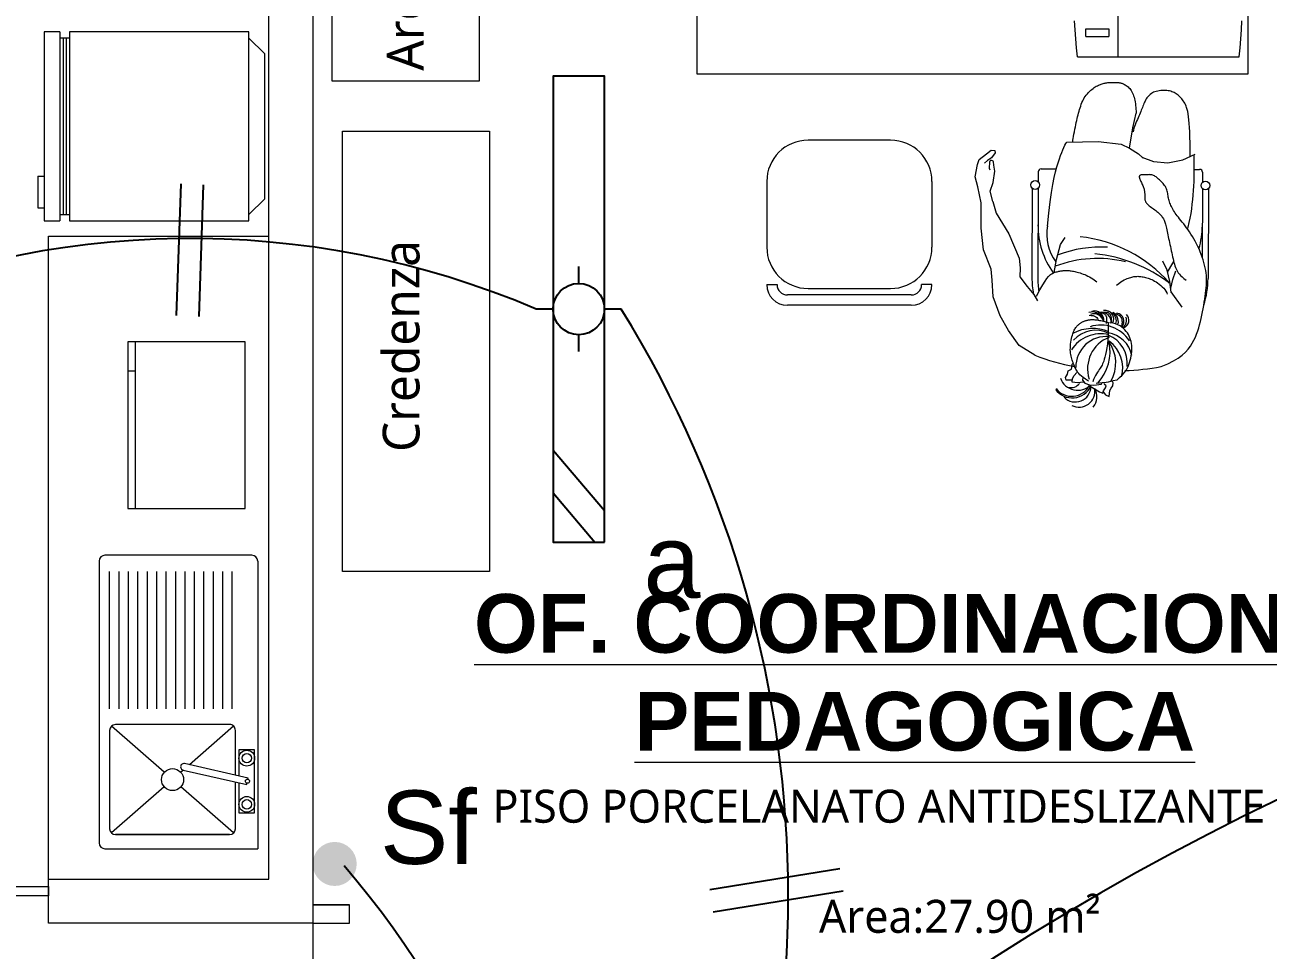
# Model space of a CAD drawing. Header units: metres. Extents: x -17 to 101, y 0 to 79.
# Drawn here: x 30.084 to 33.472, y 26.237 to 28.759 of the extents above; entities that cross this region are included whole.
import ezdxf

# ---------------------------------------------------------------- set-up
doc = ezdxf.new("R2010")
doc.units = ezdxf.units.M
doc.set_wipeout_variables(frame=1)
doc.linetypes.add('CONTINUA', pattern=[0])
doc.layers.add('ALUMBRADO', color=1, linetype='Continuous', lineweight=30)
doc.layers.add('Cotas varias El', color=253, linetype='Continuous', lineweight=13)
doc.styles.add('Generales', font='trebuc.ttf', dxfattribs={"height": 0.1})
doc.styles.add('Santa Rosa 1 50', font='trebuc.ttf')
doc.styles.get("Standard").update_dxf_attribs({"font": 'arial.ttf'})

# ---------------------------------------------------------------- blocks, each defined once
blk = doc.blocks.new('ADOSADO')
at = {"color": 1, "lineweight": 25}
blk.add_wipeout([(-0.6299999999998818, 0.01500000000002788), (0.6400000000001091, 0.01500000000002788), (0.640000000000109, 0.15499999999997316), (-0.6299999999998818, 0.15499999999997316)], dxfattribs=at).dxf.layer = 'ALUMBRADO'
at = {"layer": 'ALUMBRADO', "lineweight": 25}
for points in [[(0.005000000000113696, 0.1548397513166244), (0.005000000000113703, 0.2007146317242774)], [(-0.4959400231371216, 0.1549999999999728), (-0.6299999999998818, 0.04090080989395585)], [(-0.3793544383481735, 0.1549999999999728), (-0.543846375086201, 0.0150000000000273)], [(-0.1107146317241639, 0.08499999999999988), (-0.06483975131651082, 0.08499999999999988)], [(0.0748397513167382, 0.08499999999999991), (0.1207146317243912, 0.08499999999999988)], [(0.005000000000113679, -0.03071463172427767), (0.005000000000113678, 0.0151602486833754)]]:
    blk.add_lwpolyline(points, dxfattribs=at)
at = {"layer": 'ALUMBRADO', "color": 1, "lineweight": 25}
blk.add_lwpolyline([(-0.6299999999998818, 0.0150000000000273), (0.6400000000001091, 0.0150000000000273), (0.6400000000001091, 0.1549999999999727), (-0.6299999999998818, 0.1549999999999727)], close=True, dxfattribs=at)
at = {"layer": 'ALUMBRADO', "lineweight": 25}
blk.add_circle((0.005000000000113691, 0.08499999999999991), 0.06983975131662451, dxfattribs=at)

msp = doc.modelspace()

# ---------------------------------------------------------------- hatches: boundary and pattern name
at = {"layer": 'ALUMBRADO', "lineweight": 25}
h = msp.add_hatch(color=102, dxfattribs=at)
h.dxf.hatch_style = 1
h.paths.add_polyline_path([(30.86852711330266, 26.47145450448274, -1), (30.98852711327459, 26.47145450448274, -1)])

# ---------------------------------------------------------------- linework, layer by layer
at = {"layer": 'ALUMBRADO', "color": 114, "lineweight": 25}
for points in [[(30.49741888506736, 27.96628504806996), (30.50981551498279, 28.324975092434)], [(30.55879407692095, 27.96400205303463), (30.5711907068366, 28.32269209739822)], [(31.95043193958571, 26.40161316826688), (32.30476277318434, 26.45872608029562)], [(31.96004571827228, 26.34095262507152), (32.31437655187023, 26.39806553709992)]]:
    msp.add_lwpolyline(points, dxfattribs=at)
at = {"layer": 'ALUMBRADO', "linetype": 'CONTINUA', "lineweight": 25}
msp.add_arc((36.58429641942297, 20.20851346174277), 7.139642160645939, 101.0409881439749, 158.4941749708405, dxfattribs=at)
at = {"layer": 'ALUMBRADO', "lineweight": 25}
msp.add_arc((28.88767482671079, 24.70943121257268), 2.712613768722801, 4.020872929776678, 40.3693926096816, dxfattribs=at)
at = {"layer": 'Cotas varias El'}
for p, q in [((30.8686127259306, 29.58394198690225), (30.8686127259306, 26.30982002415168)), ((33.06289725664195, 28.97172814535298), (33.06289725664195, 28.67184876441871)), ((32.94610390445567, 28.7452165832745), (32.94487796704496, 28.76974431457285)), ((33.39959553172073, 28.74524430531466), (33.40068507924141, 28.76976622231888)), ((30.1798677125295, 28.73967623904261), (30.13694710166885, 28.73967623904261)), ((30.13694710166885, 28.73967623904261), (30.13694710166885, 28.22462890871495)), ((30.1798677125295, 28.73967623904261), (30.17986771252947, 28.22462890871495)), ((30.2056200790459, 28.73967623904261), (30.2056200790459, 28.22462890871495)), ((30.6949150428571, 28.73967623904261), (30.2056200790459, 28.73967623904261)), ((30.69491504285713, 28.22462890871495), (30.69491504285713, 28.73967623904261)), ((32.94781953191662, 28.72071823337984), (32.94610390445567, 28.7452165832745)), ((32.97513584233482, 28.72652509491837), (32.97513584233482, 28.74752509491856)), ((32.97513584233482, 28.74752509491856), (33.0381358423347, 28.74752509491856)), ((33.0381358423347, 28.74752509491856), (33.0381358423347, 28.72652509491837)), ((33.39807064638833, 28.72074560632683), (33.39959553172073, 28.74524430531466)), ((30.20562007904593, 28.72250799469836), (30.1798677125295, 28.72250799469833)), ((30.18845183470162, 28.72250799469833), (30.1884518347016, 28.24179715305925)), ((30.19703595687375, 28.72250799469833), (30.19703595687372, 28.24179715305925)), ((30.69491504285713, 28.72250799469833), (30.73783565371778, 28.67958738383768)), ((32.95002416484252, 28.69625904044898), (32.94781953191662, 28.72071823337984)), ((32.97513584233482, 28.72652509491837), (33.0381358423347, 28.72652509491837)), ((33.39611090425913, 28.6962778533005), (33.39807064638833, 28.72074560632683)), ((30.73783565371775, 28.28471776391987), (30.73783565371778, 28.67958738383768)), ((32.9527169235196, 28.67184876441871), (32.95002416484252, 28.69625904044898)), ((32.9527169235196, 28.67184876441871), (33.06289725664195, 28.67184876441871)), ((33.06289725664195, 28.67184876441871), (33.39371692351963, 28.67184876441871)), ((33.39371692351963, 28.67184876441871), (33.39611090425913, 28.6962778533005)), ((32.84547767103271, 28.35813120095087), (32.84539035755412, 28.33107561374901)), ((32.85350344674723, 28.36610534191901), (32.89499676963962, 28.36597143514653)), ((33.27082895051029, 28.36475855387231), (33.28550119717983, 28.36471120376727)), ((30.1197788573246, 28.34583841521243), (30.1197788573246, 28.25999719349116)), ((30.1197788573246, 28.34583841521243), (30.13694710166885, 28.34583841521243)), ((33.293475338148, 28.35668542805273), (33.29338802466938, 28.32962984085093)), ((32.82933271146999, 28.31323879782694), (32.82854531988332, 28.06925193488506)), ((32.84533262815268, 28.31318716308054), (32.84454523656601, 28.06920030013872)), ((33.29333029526794, 28.31174139018252), (33.29272888128807, 28.12538289618389)), ((33.30933021195062, 28.31168975543618), (33.30854282036398, 28.06770289249424)), ((30.1197788573246, 28.25999719349116), (30.13694710166885, 28.25999719349116)), ((30.69491504285713, 28.24179715305922), (30.73783565371775, 28.28471776391987)), ((32.72185089029179, 28.27699385442473), (32.73069206255454, 28.24508171576564)), ((30.13694710166885, 28.22462890871495), (30.17986771252947, 28.22462890871495)), ((30.17986771252947, 28.24179715305922), (30.2056200790459, 28.24179715305922)), ((30.2056200790459, 28.22462890871495), (30.69491504285708, 28.22462890871495)), ((32.73069206255454, 28.24508171576564), (32.76599064386733, 28.1885925207249)), ((32.76599064386733, 28.1885925207249), (32.79405986982698, 28.12273725231937)), ((32.79405986982698, 28.12273725231937), (32.79644452672858, 28.09639966675682)), ((32.79644452672858, 28.09639966675682), (32.79591678958334, 28.07170953458835)), ((32.79591678958334, 28.07170953458835), (32.81553123397461, 28.04523653979901)), ((32.81553123397461, 28.04523653979901), (32.83388280826085, 28.02332243235519)), ((32.83388280826085, 28.02332243235519), (32.84349670353816, 28.006350774312)), ((33.23788323460204, 27.98949372828262), (33.20795277431736, 28.03054859751454)), ((32.76513311312945, 27.92573497991383), (32.74172961992886, 27.96588451525632)), ((32.79373022239898, 27.88456988417123), (32.76513311312945, 27.92573497991383)), ((30.6844133599285, 27.89491983561734), (30.36441335992856, 27.89491983561734)), ((30.36441335992856, 27.89491983561734), (30.36441335992856, 27.4399198356173)), ((30.38441335992854, 27.89491983561734), (30.38441335992854, 27.4399198356173)), ((30.6844133599285, 27.4399198356173), (30.6844133599285, 27.89491983561734)), ((32.83692816352104, 27.8581695546636), (32.79373022239898, 27.88456988417123)), ((30.38441335992854, 27.81491983561742), (30.36441335992856, 27.8149198356173)), ((30.36441335992856, 27.4399198356173), (30.6844133599285, 27.4399198356173)), ((30.70261441402886, 27.31287183466523), (30.3025658011137, 27.31287183466523)), ((30.28656580111374, 27.29687183466538), (30.28656580111374, 26.52887183466535)), ((30.71861441402888, 27.29687183466538), (30.71861441402888, 26.51287183466528)), ((30.31518584260027, 26.89430040609389), (30.31518584260027, 27.26833506997789)), ((30.3409001283145, 26.89430040609389), (30.3409001283145, 27.26833506997789)), ((30.36661441402885, 26.89430040609389), (30.36661441402885, 27.26833506997789)), ((30.39232869974308, 26.89430040609389), (30.39232869974308, 27.26833506997789)), ((30.41804298545742, 26.89430040609389), (30.41804298545742, 27.26833506997789)), ((30.44375727117165, 26.89430040609389), (30.44375727117165, 27.26833506997789)), ((30.46947155688599, 26.89430040609389), (30.46947155688599, 27.26833506997789)), ((30.49518584260022, 26.89430040609389), (30.49518584260022, 27.26833506997789)), ((30.52090012831457, 26.89430040609389), (30.52090012831457, 27.26833506997789)), ((30.5466144140288, 26.89430040609389), (30.5466144140288, 27.26833506997789)), ((30.57232869974314, 26.89430040609389), (30.57232869974314, 27.26833506997789)), ((30.59804298545737, 26.89430040609389), (30.59804298545737, 27.26833506997789)), ((30.62375727117171, 26.89430040609389), (30.62375727117171, 27.26833506997789)), ((30.64947155688594, 26.89430040609389), (30.64947155688594, 27.26833506997789)), ((30.31518584260027, 26.83544326323661), (30.31518584260027, 26.56744326323658)), ((30.4640371131876, 26.72119840147278), (30.32018916409356, 26.84706535693002)), ((30.64204298545735, 26.85144326323669), (30.33118584260023, 26.85144326323669)), ((30.65303966396414, 26.84706535693002), (30.53279407361015, 26.74185046537039)), ((30.6580429854574, 26.71338861979703), (30.65804298545743, 26.83544326323661)), ((30.66728645922785, 26.78253051042728), (30.66728645922785, 26.71128811194311)), ((30.71014360208494, 26.78253051042728), (30.66728645922785, 26.78253051042728)), ((30.71014360208494, 26.6111019389987), (30.71014360208494, 26.78253051042728)), ((30.69256470119967, 26.70554382715252), (30.51947871763946, 26.74487627693091)), ((30.51615585310151, 26.72729202242525), (30.50919171486998, 26.72119840147278)), ((30.5155879586116, 26.72742107205161), (30.68867394217193, 26.68808862227345)), ((30.69183428347651, 26.70226693672706), (30.69256470119967, 26.70554382715252)), ((30.4640371131876, 26.68168812500065), (30.32018916409345, 26.55582116954318)), ((30.65303966396414, 26.55582116954341), (30.50919171486998, 26.68168812500065)), ((30.65804298545734, 26.56744326323658), (30.6580429854574, 26.69504927005008)), ((30.66728645922785, 26.69294876219627), (30.66728645922785, 26.6111019389987)), ((30.68867394217193, 26.68808862227345), (30.68940435989509, 26.6913655126987)), ((30.66728645922785, 26.6111019389987), (30.71014360208494, 26.6111019389987)), ((30.33118584260023, 26.55144326323673), (30.64204298545735, 26.55144326323673)), ((30.64204298545735, 26.55144326323673), (30.33118584260023, 26.55144326323673)), ((30.3025658011137, 26.51287183466528), (30.71861441402888, 26.51287183466528)), ((30.7486127259306, 26.30982002415168), (30.7486127259306, 26.30982573818966)), ((30.8686127259306, 26.30982002415168), (30.7486127259306, 26.30982002415168))]:
    msp.add_line(p, q, dxfattribs=at)
at = {"layer": 'Cotas varias El', "linetype": 'ByBlock'}
for p, q in [((32.44353510989237, 28.44421070295498), (32.21853510989234, 28.44421070295498)), ((32.10603510989233, 28.33171070295496), (32.10603510989233, 28.15247431164919)), ((32.55603510989232, 28.33171070295496), (32.55603510989232, 28.15247431164919)), ((32.10603510989233, 28.05046070295499), (32.13416010989232, 28.05046070295499)), ((32.49978510989234, 28.02233570295498), (32.16228510989234, 28.02233570295498)), ((32.21853510989234, 28.0399743116492), (32.44353510989231, 28.0399743116492)), ((32.55603510989232, 28.05046070295499), (32.52791010989233, 28.05046070295499)), ((32.49978510989234, 27.99421070295499), (32.16228510989234, 27.99421070295499))]:
    msp.add_line(p, q, dxfattribs=at)
at = {"layer": 'Cotas varias El', "linetype": 'Continuous'}
for p, q in [((30.86861271376699, 26.35982573817148), (30.9686127137669, 26.35982576240963)), ((30.9686127137669, 26.35982576240963), (30.86861271376699, 26.35982573817148)), ((30.86861271376699, 26.35982573817148), (30.9686127137669, 26.35982576240963)), ((30.86861271376699, 26.35982573817148), (30.86861272588601, 26.30982573817141)), ((30.96861272588592, 26.30982576240956), (30.9686127137669, 26.35982576240963)), ((30.86861272588601, 26.30982573817141), (30.96861272588592, 26.30982576240956))]:
    msp.add_line(p, q, dxfattribs=at)
at = {"layer": 'Cotas varias El'}
for points in [[(34.96861436890185, 23.18390556071577), (34.96632070549472, 26.38389170007903), (34.96859702477624, 29.58394475386095), (34.51859991678921, 29.58394370828728), (34.51859911940434, 29.72180278064187), (34.4125332399276, 29.82787729461728), (33.93524121090363, 30.30516932012667), (33.54632836820616, 29.9162560682401), (33.54632836844965, 29.78394548979598), (33.12644153203567, 29.78393394024161), (32.60520982899635, 30.30516435499698), (32.21630194616156, 29.91625606297313), (32.21630196627513, 29.78393392907213), (31.84086906376146, 29.78394247000344), (31.79641806960777, 29.783933865248), (31.27519915764501, 30.30515277337338), (30.88627676320306, 29.91622996974229), (30.86859775739532, 29.93390784236989), (30.86859914620328, 29.58390837146608), (30.86856903619221, 29.58390697950225), (30.86865641566905, 27.8369133560951)], [(30.8686127259306, 26.30982573818966), (30.1486127259306, 26.30982573818969), (30.1486127259306, 26.42982573818969), (30.7486127259306, 26.42982573818966), (30.7486127259306, 29.58394198690225)], [(31.91668912339415, 29.22422839693473), (33.41668912339415, 29.22422839693471), (33.41668912339415, 28.62422839693471), (31.91668912339415, 28.62422839693474), (31.91668912339415, 29.22422839693473)], [(31.32180664475632, 28.60531429971421), (30.92180664475632, 28.60531429971421), (30.92180664475632, 29.00531429971421), (31.32180664475635, 29.00531429971421), (31.32180664475632, 28.60531429971421)], [(32.93928106318953, 28.43936976599547), (32.9396308147484, 28.44137228702503), (32.94022949479847, 28.44477195483351), (32.94103865021845, 28.44931613050959), (32.94201982788721, 28.45475217514171), (32.94313457468343, 28.46082744981844), (32.94434443748591, 28.46728931562835), (32.94561096317344, 28.47388513366012), (32.94689569862481, 28.48036226500209), (32.94816787622196, 28.48651781878952), (32.94942747035978, 28.49234789634328), (32.95068214093621, 28.49789834703084), (32.95193954784929, 28.50321502021966), (32.95320735099705, 28.50834376527722), (32.95449321027746, 28.51333043157096), (32.95580478558861, 28.51822086846833), (32.95714973682846, 28.52306092533682), (32.95853834410784, 28.5278849205947), (32.95999136838887, 28.53268104886375), (32.96153219084658, 28.5374259738163), (32.96318419265583, 28.54209635912495), (32.96497075499164, 28.54666886846222), (32.96691525902884, 28.55112016550071), (32.96904108594251, 28.5554269139128), (32.97137161690756, 28.55956577737099), (32.97392016350861, 28.56351626132594), (32.97665975896942, 28.56726923834013), (32.97955336692337, 28.57081842275407), (32.98256395100393, 28.57415752890834), (32.98565447484444, 28.57728027114364), (32.9887879020784, 28.5801803638003), (32.99192719633922, 28.58285152121901), (32.99503532126022, 28.58528745774025), (32.99808169617324, 28.58748549820767), (33.00106156320297, 28.58945740947688), (33.00397662017241, 28.59121856890657), (33.00682856490468, 28.59278435385544), (33.00961909522275, 28.59417014168206), (33.01234990894969, 28.59539130974518), (33.01502270390844, 28.59646323540333), (33.01763917792212, 28.59740129601538), (33.02020349923674, 28.5982197313915), (33.02272971778976, 28.59892823114841), (33.02523435394173, 28.59953534735449), (33.02773392805315, 28.60004963207818), (33.03024496048451, 28.60047963738781), (33.0327839715963, 28.6008339153518), (33.03536748174909, 28.60112101803848), (33.03801201130329, 28.60134949751624), (33.04072619791836, 28.60152704703744), (33.04348714844923, 28.60165792458996), (33.04626408704991, 28.60174552934556), (33.04902623787427, 28.60179326047624), (33.05174282507627, 28.60180451715381), (33.0543830728098, 28.60178269855008), (33.0569162052287, 28.60173120383699), (33.05931144648704, 28.60165343218635), (33.06154970605064, 28.60154889795216), (33.06365863463358, 28.6014015762173), (33.065677568262, 28.60119155724679), (33.06764584296195, 28.60089893130565), (33.06960279475956, 28.60050378865877), (33.07158775968085, 28.59998621957133), (33.07364007375199, 28.5993263143083), (33.07579907299902, 28.59850416313462), (33.07809136451573, 28.59750212698093), (33.08049263966663, 28.5963116494401), (33.082965860884, 28.59492644477051), (33.08547399059995, 28.5933402272306), (33.08797999124684, 28.59154671107869), (33.09044682525681, 28.58953961057334), (33.09283745506204, 28.58731263997292), (33.09511484309479, 28.58485951353576), (33.09724821913861, 28.58217584737103), (33.09923188238196, 28.57926486499012), (33.10106639936498, 28.57613169175498), (33.10275233662733, 28.57278145302784), (33.10429026070909, 28.56921927417066), (33.10568073815006, 28.56545028054545), (33.10692433549016, 28.56147959751432), (33.10802161926932, 28.55731235043929), (33.10897476159425, 28.55295412308622), (33.10979235683908, 28.54841233283564), (33.11048460494487, 28.54369485547191), (33.11106170585259, 28.53880956677936), (33.11153385950325, 28.53376434254237), (33.11191126583782, 28.52856705854525), (33.11220412479733, 28.52322559057227), (33.11242263632278, 28.51774781440785)], [(33.25937376808565, 28.39936161351777), (33.25956725590015, 28.41916408456477), (33.25953258805373, 28.43690084873565), (33.25928618301418, 28.45272055490271), (33.25884445924919, 28.46677185193822), (33.25822383522649, 28.47920338871448), (33.25744072941376, 28.49016381410387), (33.25651156027877, 28.49980177697874), (33.25545274628917, 28.50826592621131), (33.25427824113217, 28.51569826505077), (33.25299213937299, 28.52221421425303), (33.25159607079615, 28.52792254895068), (33.2500916651864, 28.53293204427659), (33.24848055232837, 28.53735147536331), (33.24676436200664, 28.54128961734362), (33.24494472400596, 28.54485524535015), (33.24302326811087, 28.54815713451568), (33.24100220744134, 28.55128583642515), (33.23888608845826, 28.5542590084733), (33.23668004095794, 28.55707608450716), (33.23438919473654, 28.55973649837368), (33.23201867959034, 28.56223968391997), (33.22957362531551, 28.56458507499296), (33.22705916170827, 28.56677210543971), (33.22448041856484, 28.56880020910732), (33.22183815686464, 28.57066843754068), (33.21911566231967, 28.57237431307634), (33.21629185182502, 28.57391497574888), (33.21334564227593, 28.57528756559292), (33.2102559505675, 28.57648922264296), (33.20700169359498, 28.57751708693347), (33.20356178825341, 28.57836829849911), (33.19991515143803, 28.57903999737435), (33.19605361745769, 28.57952876167319), (33.19202069027605, 28.57982892182717), (33.18787279127051, 28.57993424634729), (33.18366634181845, 28.57983850374448), (33.17945776329728, 28.57953546252979), (33.17530347708436, 28.57901889121409), (33.17125990455705, 28.57828255830849), (33.16738346709275, 28.57732023232391), (33.16372051645124, 28.57612852330173), (33.16027712592197, 28.57471540740498), (33.15704929917658, 28.57309170232718), (33.15403303988697, 28.57126822576173), (33.15122435172486, 28.5692557954021), (33.14861923836204, 28.56706522894176), (33.14621370347032, 28.56470734407417), (33.14400375072142, 28.56219295849279), (33.14198175191532, 28.55953194236461), (33.14012555136446, 28.55673037575075), (33.1384093615095, 28.55379339118598), (33.13680739479091, 28.5507261212051), (33.13529386364948, 28.54753369834263), (33.1338429805258, 28.54422125513342), (33.13242895786038, 28.54079392411221), (33.13102600809393, 28.53725683781356), (33.12961025346863, 28.53361406950567), (33.12816545543308, 28.52986545539055), (33.12667728523758, 28.52600977240319), (33.12513141413223, 28.52204579747892), (33.12351351336733, 28.51797230755299), (33.12180925419307, 28.51378807956074), (33.12000430785966, 28.50949189043727), (33.11808434561732, 28.50508251711788), (33.11605030967661, 28.50056134053465), (33.11396422608988, 28.49594015760697), (33.11190339186953, 28.49123336925116), (33.10994510402827, 28.48645537638343), (33.10816665957861, 28.48162057992009), (33.1066453555332, 28.47674338077734), (33.10545848890465, 28.47183817987137), (33.10468335670541, 28.46691937811862)], [(33.09450323053119, 28.42288434181158), (33.10321654099849, 28.47770715976667), (33.11243076316273, 28.51770534285718)], [(30.95007195055851, 27.26849171268657), (30.95007195055851, 28.46849171268656), (31.35007195055852, 28.46849171268656), (31.35007195055852, 27.26849171268657), (30.95007195055851, 27.26849171268657)], [(32.87058489399547, 28.21020773214023), (32.87422808106621, 28.24576674291846), (32.87793170343159, 28.2761915627364), (32.88166959041516, 28.30205336186332), (32.8854155713405, 28.32392331056865), (32.88914347553114, 28.34237257912172), (32.8928271323106, 28.35797233779208), (32.89644037100248, 28.37129375684906), (32.89995702093037, 28.38290800656198), (32.90335490063364, 28.3933008030546), (32.90662778551521, 28.40261604586753), (32.9097734401939, 28.41091218039587), (32.91278962928848, 28.41824765203454), (32.91567411741778, 28.42468090617852), (32.91842466920048, 28.43027038822281), (32.92103904925548, 28.43507454356238), (32.92351502220149, 28.43915181759216)], [(32.92351502220149, 28.43915181759216), (33.00870856249739, 28.440329525813), (33.07173719376993, 28.43336805515513)], [(33.07173719376993, 28.43336805515513), (33.09450323053119, 28.42288434181158), (33.11931580359942, 28.40686159349035), (33.13128729068262, 28.39491357783309)], [(32.74172961992886, 27.96588451525632), (32.72278407845366, 28.01765878775431), (32.71983310158842, 28.06314414571152), (32.71776921983019, 28.09259297535026), (32.69701476296939, 28.14535760231512), (32.69026085729598, 28.20454520727377), (32.68991882789004, 28.27365039756027), (32.681425724413, 28.31709143653227), (32.67381956528914, 28.34449596383654), (32.68021394535148, 28.37832336047619), (32.68475017711285, 28.39195758849824), (32.7047019732176, 28.4074958824712), (32.71710686015115, 28.41680631575757), (32.72738565986674, 28.4164691829079), (32.72850939037662, 28.40980761950816), (32.71866073229606, 28.39586751543349), (32.70792533217957, 28.38854487214864), (32.69917704130339, 28.38154178547556)], [(33.12802226177081, 28.39817220529419), (33.15959589431571, 28.38647402486428), (33.19898875117261, 28.38212310986579), (33.23983109028632, 28.39089431653876), (33.27337445802559, 28.40578446620246)], [(33.25355119468568, 28.20314119485271), (33.25463847565553, 28.20715923514784), (33.25746226741131, 28.21959903110279), (33.259930731802, 28.23205342729533), (33.26211022422189, 28.24457086980043), (33.2640127357468, 28.25711890423263), (33.26565025745253, 28.26966507620658), (33.26703478041483, 28.28217693133688), (33.26817829570936, 28.29462201523806), (33.26909279441205, 28.30696787352484), (33.26979026759858, 28.31918205181175), (33.27028556229635, 28.33122270047441), (33.27060494933906, 28.34301038893283), (33.27077755551204, 28.35445629136795), (33.27083250760046, 28.36547158196076), (33.27079893238982, 28.37596743489222), (33.27070595666521, 28.38585502434329), (33.27058270721207, 28.39504552449499), (33.27045831081563, 28.40345010952829)], [(32.72316234970609, 28.38697556709273), (32.71642450939467, 28.38951392585908), (32.71352805791682, 28.38686052994164), (32.71287664262348, 28.38433091713328), (32.71219452344036, 28.36805306786987), (32.71387193102674, 28.36303620282068)], [(32.72185089029179, 28.27699385442473), (32.71469657130302, 28.30544736387041), (32.72255777907355, 28.32848708752037), (32.72745189105461, 28.35982374457204), (32.72514923032773, 28.37601673116147), (32.72396868674753, 28.38519506398403), (32.72316234970609, 28.38697556709273)], [(33.18032601242717, 27.82721751895797), (33.19856091191599, 27.83475276189652), (33.21401467216862, 27.84244469019488), (33.22699308967475, 27.85027509791347), (33.23780196092397, 27.85822577911289), (33.24674708240605, 27.86627852785357), (33.2541342506106, 27.87441513819606), (33.26026926202741, 27.88261740420084), (33.26545791314601, 27.89086711992842), (33.26996685844875, 27.89915040196642), (33.27390618438841, 27.90747065701014), (33.27734683541036, 27.91583561428205), (33.28035975595992, 27.92425300300452), (33.28301589048257, 27.9327305524), (33.28538618342358, 27.94127599169086), (33.28754157922836, 27.94989705009958), (33.28955302234235, 27.95860145684843), (33.29147774029468, 27.9673863500157), (33.29331809295041, 27.97620650310238), (33.29506272325824, 27.98500609846529), (33.29670027416702, 27.99372931846123), (33.29821938862551, 28.00232034544699), (33.29960870958249, 28.01072336177934), (33.30085687998678, 28.01888254981519), (33.30195254278721, 28.02674209191126), (33.30288309161705, 28.0342661971453), (33.30363092284756, 28.04149918147924), (33.30417718353459, 28.04850538759597), (33.3045030207339, 28.05534915817826), (33.30458958150129, 28.06209483590901), (33.3044180128926, 28.0688067634711), (33.30396946196353, 28.07554928354732), (33.30322507577, 28.08238673882066), (33.30217123641589, 28.08936819339691), (33.30081526619767, 28.09648159707443), (33.29916972246016, 28.10369962107471), (33.2972471625479, 28.11099493661906), (33.29506014380561, 28.11834021492886), (33.29262122357795, 28.12570812722559), (33.28994295920958, 28.13307134473068), (33.28703790804522, 28.14040253866538), (33.28392033714957, 28.14767419141377), (33.28061135246824, 28.15485803000989), (33.2771337696667, 28.16192559265049), (33.27351040441059, 28.16884841753198), (33.26976407236543, 28.17559804285121), (33.2659175891969, 28.18214600680464), (33.26199377057057, 28.18846384758898), (33.25801543215206, 28.19452310340095), (33.25400706321489, 28.20030263045122), (33.24999984746501, 28.20581055700659), (33.24602664221632, 28.21106232934811), (33.24212030478265, 28.21607339375679), (33.2383136924779, 28.2208591965135), (33.23463966261599, 28.22543518389925), (33.23113107251078, 28.22981680219509), (33.22782077947616, 28.2340194976819), (33.22473473506409, 28.23805886870007), (33.22187126777834, 28.24195112182768), (33.2192218003608, 28.2457126157024), (33.21677775555347, 28.24935970896148), (33.21453055609805, 28.25290876024256), (33.21247162473657, 28.25637612818308), (33.21059238421083, 28.25977817142062), (33.20888425726264, 28.26313124859267), (33.20733848361169, 28.26645006036681), (33.20594557088808, 28.26974267553111), (33.20469584369974, 28.2730155049038), (33.20357962665452, 28.276274959303), (33.2025872443603, 28.27952744954705), (33.20170902142496, 28.28277938645401), (33.20093528245636, 28.28603718084217), (33.20025635206235, 28.28930724352959), (33.19965612656799, 28.29259262574639), (33.1990927891664, 28.29588294036948), (33.19851809476788, 28.29916444068748), (33.19788379828267, 28.30242337998912), (33.19714165462116, 28.3056460115631), (33.19624341869363, 28.30881858869809), (33.19514084541026, 28.31192736468283), (33.19378568968148, 28.31495859280601), (33.19214553556017, 28.31790082199056), (33.19025128367082, 28.32075178369585), (33.18814966378025, 28.32351150501596), (33.18588740565556, 28.32618001304432), (33.18351123906382, 28.32875733487491), (33.18106789377197, 28.33124349760145), (33.17860409954707, 28.33363852831768), (33.17616658615614, 28.33594245411733), (33.17379125865483, 28.33815130931076), (33.17147072325304, 28.3402451570747), (33.16918676144951, 28.3422000678023), (33.16692115474265, 28.34399211188689), (33.16465568463116, 28.34559735972174), (33.16237213261365, 28.34699188170002), (33.16005228018858, 28.34815174821505), (33.15767790885468, 28.34905302966017), (33.1552372503252, 28.34968319019303), (33.15274433717289, 28.35007526902955), (33.1502196521852, 28.35027369915007), (33.14768367814946, 28.35032291353507), (33.14515689785324, 28.35026734516485), (33.14265979408395, 28.3501514270199), (33.14021284962902, 28.35001959208056), (33.13783654727587, 28.3499162733272), (33.13555080945653, 28.34987299471707), (33.13337331718088, 28.34986964411449), (33.13132119110335, 28.34987320036088), (33.12941155187849, 28.3498506422972), (33.1276615201607, 28.34976894876483), (33.12608821660442, 28.34959509860492), (33.1247087618641, 28.34929607065872), (33.12354027659421, 28.34883884376744), (33.12259702800685, 28.34819590029882), (33.1218818695443, 28.34736173672626), (33.12139480120669, 28.34633635304986), (33.12113582299392, 28.34511974926959), (33.12110493490607, 28.34371192538542), (33.12130213694311, 28.34211288139737), (33.12172742910499, 28.34032261730549), (33.12238081139176, 28.33834113310978), (33.12325420674486, 28.33617364455391), (33.1243072298717, 28.33384623035708), (33.12549141842098, 28.331390184982), (33.12675831004148, 28.32883680289159), (33.12805944238198, 28.32621737854866), (33.12934635309134, 28.32356320641604), (33.13057057981823, 28.32090558095659), (33.13168366021154, 28.31827579663307), (33.13264700090747, 28.31569916205858), (33.1334614844923, 28.31317704244678), (33.13413786253963, 28.31070481716164), (33.13468688662323, 28.30827786556686), (33.13511930831669, 28.30589156702665), (33.13544587919375, 28.30354130090466), (33.13567735082808, 28.30122244656478), (33.1358244747934, 28.29893038337109), (33.13590065785507, 28.29666235272593), (33.13592992754545, 28.29442304418687), (33.13593896658853, 28.29221900934981), (33.13595445770841, 28.2900567998107), (33.13600308362913, 28.28794296716568), (33.13611152707469, 28.28588406301076), (33.1363064707692, 28.28388663894189), (33.13661459743659, 28.28195724655517), (33.13706207215219, 28.28009786587613), (33.13767298939553, 28.27829219064903), (33.13847092599735, 28.27651934304775), (33.13947945878846, 28.27475844524598), (33.14072216459962, 28.2729886194176), (33.14222262026158, 28.27118898773641), (33.14400440260511, 28.26933867237629), (33.14609108846093, 28.26741679551104), (33.14849133942749, 28.26540834229898), (33.15115415617365, 28.26332174983746), (33.15401362413584, 28.26117131820813), (33.15700382875065, 28.25897134749276), (33.16005885545454, 28.2567361377733), (33.16311278968399, 28.25447998913141), (33.16609971687552, 28.25221720164886), (33.16895372246563, 28.24996207540759), (33.17162117497486, 28.24772611691445), (33.17409757526019, 28.24550965837743), (33.17639070726253, 28.24331023842977), (33.17850835492294, 28.24112539570443), (33.1804583021823, 28.23895266883476), (33.18224833298171, 28.23678959645382), (33.18388623126211, 28.23463371719474), (33.18537978096447, 28.2324825696907), (33.18673812662897, 28.23032729180703), (33.18797585519272, 28.22813341833783), (33.18910891419213, 28.22586008330931), (33.19015325116339, 28.22346642074761), (33.19112481364292, 28.22091156467899), (33.19203954916699, 28.21815464912974), (33.19291340527195, 28.21515480812603), (33.19376232949406, 28.21187117569416), (33.19460122532141, 28.20827370882658), (33.19544082004904, 28.20437565638143), (33.19629079692368, 28.20020109018286), (33.19716083919215, 28.19577408205542), (33.19806063010111, 28.19111870382334), (33.19899985289737, 28.18625902731092), (33.19998819082767, 28.18121912434258), (33.20103532713878, 28.17602306674267), (33.20214723830836, 28.17069546912573), (33.20331507373734, 28.165263117268), (33.20452627605772, 28.15975333973573), (33.20576828790132, 28.1541934650953), (33.20702855190004, 28.14861082191315), (33.20829451068576, 28.14303273875559), (33.20955360689041, 28.13748654418906), (33.21079328314588, 28.13199956677981), (33.21200658604954, 28.12659894850388), (33.21320897806112, 28.12131108497509), (33.21442152560576, 28.11616218521702), (33.21566529510875, 28.11117845825292), (33.21696135299518, 28.10638611310638), (33.21833076569035, 28.10181135880087), (33.21979459961943, 28.09748040435976), (33.22137392120757, 28.09341945880657), (33.22310567352574, 28.08963395366389), (33.22509030622732, 28.08604621045156), (33.2274441456114, 28.08255777318855), (33.23028351797714, 28.07907018589377), (33.23372474962369, 28.0754849925862), (33.23788416685008, 28.07170373728489), (33.24287809595546, 28.06762796400879), (33.24882286323893, 28.06315921677684)], [(30.14861823335002, 26.42982002415168), (30.14861823335002, 28.18288410905623), (30.74861823335002, 28.18288410905623)], [(32.88883293186677, 28.08327646800153), (32.89589833193077, 28.11871342468849), (32.90660322374791, 28.16029065040998), (32.91933766089866, 28.1787369095611)], [(32.84061780974136, 28.01944698464398), (32.85029022430706, 28.03632569257728), (32.85812905225924, 28.04956075962819), (32.86440486748447, 28.05964277753183), (32.86938824386928, 28.06706233802326), (32.87334975530027, 28.07231003283765), (32.87655997566389, 28.07587645371017), (32.87928947884677, 28.07825219237587), (32.88180883873545, 28.07992784056988), (32.88434069174636, 28.08131576989642), (32.88691592441577, 28.0825154714356), (32.8895174858099, 28.08354821613669), (32.89212832499487, 28.08443527494886), (32.89473139103686, 28.08519791882144), (32.89730963300198, 28.08585741870358), (32.89984599995654, 28.08643504554446), (32.90232344096654, 28.08695207029335), (32.90473014993321, 28.08742545621816), (32.90707530009695, 28.08785493586213), (32.90937330953324, 28.08823593408714), (32.91163859631752, 28.08856387575518), (32.91388557852517, 28.08883418572815), (32.91612867423171, 28.08904228886784), (32.91838230151245, 28.08918361003639), (32.9206608784429, 28.08925357409565), (32.9229793688624, 28.0892480427401), (32.9253549196662, 28.08916462499461), (32.92780522351345, 28.08900136671672), (32.93034797306333, 28.08875631376394), (32.93300086097506, 28.0884275119938), (32.93578157990774, 28.08801300726365), (32.93870782252063, 28.08751084543108), (32.94179728147284, 28.08691907235361), (32.94506347353382, 28.08623395810945), (32.94850321191379, 28.0854446696607), (32.95210913393316, 28.08453859819006), (32.95587387691236, 28.0835031348805), (32.95979007817192, 28.08232567091459), (32.96385037503219, 28.08099359747528), (32.96804740481363, 28.0794943057454), (32.97237380483665, 28.07781518690767), (32.97681156345666, 28.07594629943695), (32.98130007316857, 28.07388837097555), (32.98576807750214, 28.0716447964579), (32.99014431998734, 28.06921897081848), (32.9943575441539, 28.06661428899166), (32.99833649353164, 28.06383414591168), (33.00200991165042, 28.06088193651316), (33.00530654204005, 28.05776105573032)], [(33.20845543112864, 28.02921488466181), (33.20407286205628, 28.05871447168037), (33.19683748373905, 28.09005627723506), (33.18574930890719, 28.11418787342915)], [(33.19803810114638, 28.08470701941211), (33.21243758986654, 28.10916086501264), (33.21488892502336, 28.11362809684861)], [(33.20705105942517, 28.04056526648871), (33.21247593946075, 28.06427200298661), (33.22077534219724, 28.08859611423053)], [(33.05932406092273, 28.04874060119703), (33.06537175382365, 28.05382077828095), (33.07085289408704, 28.05794643083685), (33.07582128269982, 28.06123987273047), (33.0803307206489, 28.06382341782795), (33.08443500892122, 28.06581937999498), (33.08818794850367, 28.06735007309759), (33.09164334038326, 28.06853781100163), (33.0948549855469, 28.06950490757309), (33.09787386143881, 28.0703526125112), (33.10073965133287, 28.07109791884976), (33.10348921496023, 28.07173675545566), (33.10615941205202, 28.07226505119597), (33.10878710233942, 28.07267873493781), (33.11140914555358, 28.07297373554819), (33.11406240142563, 28.07314598189417), (33.11678372968677, 28.07319140284288), (33.11960242665987, 28.07310725974661), (33.12251753503446, 28.07289614389906), (33.12552053409206, 28.072561979079), (33.12860290311386, 28.07210868906542), (33.13175612138127, 28.0715401976373), (33.13497166817561, 28.07086042857348), (33.13824102277826, 28.07007330565294), (33.14155566447047, 28.0691827526545), (33.14491152753135, 28.06818573879768), (33.1483223662305, 28.06705141506414), (33.15180638983543, 28.0657419778759), (33.1553818076134, 28.06421962365526), (33.15906682883181, 28.0624465488243), (33.16287966275803, 28.0603849498052), (33.1668385186594, 28.05799702302009), (33.17096160580334, 28.05524496489106), (33.17523818229108, 28.05210808882451), (33.17954170155986, 28.04863417616308), (33.18371666588064, 28.0448881252335), (33.18760757752449, 28.04093483436263), (33.19105893876238, 28.03683920187733), (33.19391525186546, 28.03266612610433), (33.19602101910473, 28.02848050537044), (33.19722074275126, 28.02434723800251)], [(32.98259007804768, 27.78712539568697), (32.97492887729001, 27.79257629467416), (32.96864823611202, 27.79731851061608), (32.9635696060775, 27.80146199551119), (32.95951443875023, 27.80511670135807), (32.95630418569405, 27.80839258015548), (32.95376029847276, 27.81139958390177), (32.95170422865007, 27.81424766459564), (32.94995742778991, 27.81704677423566), (32.94836833171786, 27.81988884579918), (32.94689331330676, 27.82279373617858), (32.94551572969129, 27.82576328324522), (32.9442189380062, 27.82879932487036), (32.94298629538608, 27.83190369892519), (32.94180115896569, 27.83507824328102), (32.94064688587977, 27.83832479580904), (32.93950683326284, 27.84164519438058), (32.93837277276987, 27.84504528561563), (32.93727013413633, 27.84854695112959), (32.93623276161784, 27.85217608128663), (32.93529449947002, 27.85595856645089), (32.93448919194856, 27.85992029698643), (32.93385068330906, 27.86408716325762), (32.93341281780715, 27.86848505562851), (32.93320943969852, 27.87313986446325), (32.93326418346766, 27.87805818220146), (32.93355984451489, 27.88316940958389), (32.93406900846921, 27.88838364942704), (32.93476426095989, 27.89361100454725), (32.93561818761597, 27.89876157776068), (32.93660337406664, 27.90374547188371), (32.93769240594111, 27.90847278973267), (32.93885786886835, 27.91285363412395), (32.94007646498329, 27.91681920394738), (32.94134136244344, 27.92038508238794), (32.94264984591186, 27.92358794870414), (32.94399920005179, 27.92646448215451), (32.94538670952639, 27.92905136199759), (32.9468096589988, 27.93138526749196), (32.94826533313218, 27.93350287789615), (32.94975101658972, 27.93544087246862), (32.9512632416822, 27.93723107549151), (32.95279553131084, 27.93888589134103), (32.9543406560243, 27.9404128694167), (32.95589138637143, 27.94181955911823), (32.95744049290118, 27.94311350984525), (32.9589807461621, 27.94430227099757), (32.96050491670314, 27.94539339197472), (32.9620057750731, 27.9463944221764), (32.9634792314186, 27.94731298809658), (32.96493375427826, 27.94815702460635), (32.96638095178844, 27.9489345436712), (32.9678324320856, 27.94965355725644), (32.96929980330614, 27.95032207732764), (32.97079467358654, 27.95094811584998), (32.97232865106321, 27.95153968478915), (32.97391334387257, 27.95210479611039), (32.97555961988621, 27.9526486680612), (32.97727538591658, 27.95316534401699), (32.9790678085111, 27.95364607363534), (32.98094405421742, 27.95408210657358), (32.98291128958297, 27.95446469248934), (32.98497668115539, 27.95478508103996), (32.98714739548211, 27.95503452188295), (32.9894305991107, 27.95520426467583), (32.99183322680932, 27.95528657447811), (32.99436128622878, 27.95527777795745), (32.99702055324025, 27.95517521718368), (32.99981680371519, 27.95497623422646), (33.00275581352489, 27.95467817115558), (33.00584335854066, 27.9542783700408), (33.0090852146339, 27.95377417295178), (33.01248715767585, 27.95316292195842), (33.0160393020773, 27.95244660314596), (33.01966911640642, 27.95164577866193), (33.02328840777074, 27.95078565466967), (33.02680898327785, 27.94989143733225), (33.03014265003529, 27.94898833281296), (33.03320121515063, 27.94810154727485), (33.03589648573137, 27.9472562868812), (33.03814026888517, 27.94647775779519)], [(32.98450404710869, 27.96688200463369), (32.99031968173097, 27.96681336528842), (32.99528647627369, 27.96601428040218), (32.99942829041623, 27.96462756163633), (33.00276898383814, 27.96279602065191), (33.00533241621898, 27.96066246911026), (33.00714244723824, 27.95836971867259), (33.00822293657538, 27.95606058100002), (33.00859774390992, 27.9538778677538)], [(32.99972221115982, 27.97347559366789), (33.00562648475741, 27.97221439771339), (33.01027068775693, 27.97092874790808), (33.01382189197579, 27.96963049272743), (33.01644716923155, 27.96833148064694), (33.01831359134147, 27.96704356014207), (33.01958823012308, 27.96577857968849), (33.02043815739381, 27.9645483877615), (33.02103044497099, 27.9633648328368), (33.02150776697704, 27.96222629732721), (33.02191520675368, 27.96107729939523), (33.02227344994762, 27.95984889114094), (33.02260318220561, 27.95847212466406), (33.02292508917418, 27.95687805206477), (33.02325985650026, 27.95499772544279), (33.02362816983029, 27.95276219689821), (33.02405071481107, 27.9501025185309)], [(33.01562662125133, 27.97378754088946), (33.01892532469378, 27.9732686622289), (33.02170009479804, 27.97252685513278), (33.02400548954648, 27.9715985160564), (33.02589606692149, 27.97052004145512), (33.02742638490557, 27.96932782778428), (33.02865100148099, 27.96805827149932), (33.02962447463031, 27.96674776905552), (33.03040136233585, 27.96543271690818), (33.03102633229284, 27.96412097566336), (33.03150449104703, 27.96270626252992), (33.03183105485712, 27.96105375886718), (33.0320012399817, 27.95902864603458), (33.03201026267931, 27.95649610539162), (33.03185333920851, 27.95332131829768), (33.03152568582794, 27.94936946611226), (33.03102251879625, 27.94450573019473)], [(33.02259403836342, 27.97439708347166), (33.02623030870657, 27.97526834501012), (33.02919474177077, 27.97570609266175), (33.03158196038177, 27.97577394531633), (33.03348658736519, 27.97553552186319), (33.0350032455469, 27.97505444119194), (33.03622655775251, 27.9743943221922), (33.03725114680788, 27.97361878375339), (33.03817163553856, 27.97279144476515), (33.0390647986176, 27.97195769452252), (33.03993601810632, 27.97109000394265), (33.04077282791346, 27.97014261434809), (33.04156276194746, 27.96906976706173), (33.04229335411705, 27.96782570340604), (33.04295213833078, 27.96636466470379), (33.04352664849716, 27.96464089227764), (33.04400441852496, 27.96260862745025), (33.04437296049917, 27.96025241561675), (33.04461969921098, 27.95767801846237), (33.04473203762802, 27.95502150174478), (33.04469737871804, 27.95241893122169), (33.04450312544859, 27.95000637265069), (33.04413668078732, 27.94791989178951), (33.04358544770201, 27.94629555439586), (33.04283682916025, 27.94526942622745)], [(33.0420573114981, 27.97569493583499), (33.04769170947654, 27.97258249930557), (33.05187362761035, 27.96891133085812), (33.05478311201747, 27.9648473938244), (33.05660020881595, 27.96055665153607), (33.05750496412367, 27.95620506732483), (33.05767742405857, 27.95195860452235), (33.05729763473869, 27.94798322646049), (33.05654564228189, 27.9444448964707)], [(33.05470821288051, 27.971539583732), (33.05971654864709, 27.97000902224123), (33.06373989855271, 27.96821756671964), (33.06689361640258, 27.96620298000924), (33.06929305600184, 27.96400302495225), (33.07105357115591, 27.96165546439055), (33.07229051566992, 27.95919806116648), (33.07311924334905, 27.95666857812198), (33.0736551079986, 27.95410477809928), (33.07399482325383, 27.95154648273483), (33.07416054206993, 27.94904174884304), (33.07415577723228, 27.9466406920328), (33.07398404152613, 27.9443934279128), (33.07364884773673, 27.94235007209197), (33.07315370864936, 27.94056074017907), (33.07250213704936, 27.93907554778291), (33.07169764572197, 27.93794461051242)], [(33.0361703795092, 27.94738482038069), (33.03648516114936, 27.9307323695471), (33.0361721163064, 27.91554583355018), (33.03534295605604, 27.90178728583611), (33.03410939147378, 27.88941879985093), (33.03258313363528, 27.87840244904071), (33.0308758936163, 27.86870030685155), (33.02909938249232, 27.86027444672963), (33.027365311339, 27.85308694212095), (33.02575796987418, 27.84707427691204), (33.02425196238474, 27.84207057675086), (33.0227944717997, 27.83788437772562), (33.02133268104814, 27.83432421592464), (33.01981377305913, 27.83119862743614), (33.01818493076175, 27.82831614834855), (33.01639333708505, 27.82548531475003), (33.01438617495805, 27.82251466272895), (33.01213005759035, 27.81924223057972), (33.00966931931325, 27.81562406542143), (33.00706772473868, 27.81164571657943), (33.00438903847834, 27.8072927333789), (33.00169702514415, 27.80255066514518), (32.99905544934785, 27.79740506120349), (32.99652807570143, 27.79184147087913), (32.99417866881655, 27.78584544349739)], [(33.05953577858148, 27.79034877713728), (33.06759553270473, 27.79719677704496), (33.07428503235707, 27.80369377663929), (33.07976739269193, 27.80990121920017), (33.08420572886283, 27.81588054800748), (33.08776315602327, 27.82169320634124), (33.09060278932665, 27.82740063748132), (33.09288774392652, 27.83306428470762), (33.09478113497636, 27.83874559130014), (33.09641679953853, 27.84449105298653), (33.09781146231097, 27.85028737528584), (33.09895256990052, 27.85610631616468), (33.09982756891395, 27.86191963358986), (33.10042390595814, 27.8676990855282), (33.10072902763991, 27.87341642994635), (33.10073038056606, 27.87904342481112), (33.10041541134345, 27.88455182808916), (33.09977271006352, 27.88991764841545), (33.09879544075642, 27.89513389709707), (33.09747791093693, 27.90019783610954), (33.09581442811987, 27.90510672742811), (33.09379929981992, 27.90985783302823), (33.09142683355196, 27.91444841488514), (33.08869133683072, 27.91887573497432), (33.08558711717097, 27.923137055271), (33.08209704839965, 27.92722169774122), (33.07815826959163, 27.93108722431309), (33.07369648613405, 27.93468325690525), (33.06863740341393, 27.93795941743649), (33.06290672681848, 27.94086532782545), (33.05643016173465, 27.94335060999087), (33.0491334135495, 27.9453648858515), (33.04094218765019, 27.94685777732597)], [(30.86865641566905, 27.8369133560951), (30.86865641566905, 26.30982002415169), (30.86866138966326, 22.95390826326037)], [(32.93873667827751, 27.78990039589921), (32.93388962227061, 27.78974615044085), (32.92154408722359, 27.79042021701945), (32.92025151938813, 27.7974583162795), (32.92539483047301, 27.80654364537592), (32.92705466513308, 27.81532423253451), (32.93659374378831, 27.82047649399401), (32.93704518297858, 27.82456379043855), (32.93802330922512, 27.83341967184076), (32.93968769351326, 27.83599402008882)], [(32.9691866192602, 27.78446853126074), (32.95245001702463, 27.78286940991511), (32.9382099912213, 27.78513181094159), (32.93926335333248, 27.79466887219836), (32.94364987089293, 27.80314829903311), (32.9507630713538, 27.81132656554404)], [(32.96713255751845, 27.7971069838204), (32.96638016286838, 27.79029485929895), (32.97305099939246, 27.78197313422747), (32.9857019007749, 27.77781778212436), (32.99729064229746, 27.77653781328409), (33.01826766523598, 27.77904756217866), (33.01856863269705, 27.78177249891398)], [(33.05953577858148, 27.79034877713728), (33.05010996637122, 27.78796646154215), (33.04269578183423, 27.78615383996394), (33.03664273896473, 27.78480498880178), (33.03130035175712, 27.78381398445491), (33.0260181342058, 27.78307490332251), (33.02014560030503, 27.78248182180396), (33.01303226404914, 27.78192881629842), (33.00402763943262, 27.78130996320515)], [(33.0226981588423, 27.7578901542369), (33.02944424323235, 27.75024971767844), (33.03861150543491, 27.74578953162977), (33.04109898261098, 27.76206353182288), (33.04457822291647, 27.76857458802833), (33.04942072929538, 27.77493507239716), (33.04956666339783, 27.78250377967525), (33.04857944989647, 27.78606048475244)], [(32.98724159086743, 27.77421789152866), (33.00080460863899, 27.76582452918466), (33.01239758628091, 27.75833824607683), (33.02164024710311, 27.7545593318906), (33.02375607058158, 27.7612209765832), (33.02874904868966, 27.76894382066131), (33.03071423768384, 27.77424301363691), (33.02510585052573, 27.77968921348581)]]:
    msp.add_lwpolyline(points, dxfattribs=at)
at = {"layer": 'Cotas varias El', "linetype": 'Continuous'}
msp.add_lwpolyline([(30.1486127259306, 26.38481314135971), (30.04861272593055, 26.38481314135971), (30.04861272593055, 26.40981314135975), (30.1486127259306, 26.40981314135975)], close=True, dxfattribs=at)
at = {"layer": 'Cotas varias El'}
for centre in [(32.83736153451207, 28.32215720578795), (33.30135911830999, 28.32065979814352)]:
    msp.add_circle(centre, 0.012, dxfattribs=at)
at = {"layer": 'Cotas varias El', "linetype": 'ByBlock'}
for centre, radius, start, end in [((32.21853510989234, 28.33171070295496), 0.1124999999999956, 90, 180), ((32.44353510989231, 28.33171070295496), 0.1124999999999956, 0, 90), ((32.21853510989234, 28.15247431164919), 0.1124999999999956, 180, 270), ((32.44353510989231, 28.15247431164919), 0.1124999999999956, 270, 0), ((32.16228510989234, 28.05046070295499), 0.0562499999999978, 180, 270), ((32.16228510989234, 28.05046070295499), 0.0281249999999989, 180, 270), ((32.49978510989234, 28.05046070295499), 0.0562499999999978, 270, 0), ((32.49978510989234, 28.05046070295499), 0.0281249999999989, 270, 0)]:
    msp.add_arc(centre, radius, start, end, dxfattribs=at)
at = {"layer": 'Cotas varias El'}
for centre, radius, start, end in [((32.85347762937403, 28.35810538357769), 0.007999999999999997, 89.81509636388098, 179.8150963638826), ((33.28547537980663, 28.3567112454259), 0.007999999999999997, 359.8150963638826, 89.81509636388098), ((33.06900878284091, 28.21247666383384), 0.2239999999999998, 179.8150963638826, 215.502135459383), ((32.99434698212713, 28.18731791183176), 0.1251860712218903, 169.1564612352428, 216.5052491357465), ((33.06900878284091, 28.21247666383384), 0.2239999999999998, 343.3560434634108, 359.8150963638826), ((32.91845353246461, 27.80187834715899), 0.3813987368720532, 41.55357064089326, 83.75973648940666), ((33.00683447951624, 27.80536702376939), 0.3165518723353274, 75.95455562085488, 111.2200792953619), ((33.01594828739724, 27.82243872850096), 0.3303782779366811, 86.85248005054403, 110.4685019191922), ((32.95764689863478, 27.72866852448009), 0.4082378582758943, 52.73451266996415, 84.03791448290983), ((33.06854407012364, 28.06847741368959), 0.2399999999999998, 179.8150963638826, 190.4508679514172), ((33.06854407012364, 28.06847741368959), 0.2239999999999998, 179.8150963638826, 189.4693808624741), ((33.06854407012364, 28.06847741368959), 0.2399999999999998, 342.0100224405707, 359.8150963638826), ((32.99394823979057, 27.94605615289252), 0.03018687091292251, 10.21430468784003, 110.6624328097857), ((32.99791163237535, 27.94367498022727), 0.02723649131024195, 13.30429414171786, 110.7522962242648), ((32.99932104904241, 27.95386115559374), 0.02494212772648739, 351.0783754259604, 108.2877446064375), ((33.01908327478219, 27.94986340346462), 0.02547149827584762, 352.1002961812196, 103.0923673190153), ((33.02827648661798, 27.95710732381131), 0.02322215698121732, 329.8808222167459, 100.5091798556328), ((33.03661256368804, 27.94997829169397), 0.02749051305957874, 346.9990322333296, 62.62423130562824), ((33.05607509820788, 27.95036675259318), 0.02318340992277282, 320.7744377097261, 79.78125770947646), ((33.06339478635019, 27.95271509112807), 0.0231707599126194, 307.7451290956059, 22.85237830564183), ((33.07060693071386, 27.95337014815298), 0.02226609436640037, 290.1818991210331, 46.06062989419906), ((32.99431881906207, 27.81561821783633), 0.1153757372927956, 67.57238654026806, 117.8365058380219), ((33.00183105940764, 27.84521461007414), 0.08086327848629235, 63.56981952433964, 137.9509654651436), ((33.01580497324517, 27.84683532790784), 0.09344928601454883, 32.90552972378098, 107.7873088293262), ((33.02424412699392, 27.8424477455611), 0.07764712044526698, 11.32545677993824, 80.81136014920429), ((33.01540690418429, 27.82278882462508), 0.09356607909667382, 75.99662791824046, 147.9200334593171), ((33.03135282500065, 27.8260895836559), 0.08303690967576985, 84.81129639607313, 180.8721502683484), ((33.07183977849925, 27.82127893909852), 0.09173553366128434, 111.2155966840059, 197.7469810661017), ((32.91471104999701, 27.86758899397192), 0.1266624552048241, 317.4805571650422, 12.05961263635848), ((33.00519998739583, 27.83633857372705), 0.08291430811986279, 353.9213811116178, 67.71088905099606), ((32.95699010662273, 27.83687254396123), 0.09997751026798907, 329.9408477281451, 36.39078958686149), ((32.98805941066149, 27.82413626735284), 0.08800434830748968, 343.4310273509497, 54.79211654978103), ((33.06197828275216, 28.43459920975475), 0.6188042529220236, 248.6732929825754, 259.1040880068281), ((33.06197828275216, 28.43459920975475), 0.6188042529220236, 271.8100406471852, 281.0258753597703), ((32.95356818014346, 27.81352956927763), 0.05085561149438859, 201.0534278665012, 313.6691948719773), ((32.93862750463703, 27.79787127287157), 0.05614120522483051, 215.7334963551186, 334.7309166791212), ((32.93740701633351, 27.79953010111824), 0.05334971943766634, 216.7768991330695, 332.7255406899874), ((32.94692909378142, 27.77285385462567), 0.0423220550196281, 223.4769304657419, 359.6295375680866), ((32.93550257842287, 27.7970787458102), 0.02741058949544735, 255.3776259995291, 325.1163756869442), ((32.95710096583522, 27.75948964509358), 0.04306422198578171, 242.5411449796562, 10.62435618181686), ((32.95796791152418, 27.74544183403917), 0.04748198499168975, 322.9255427254286, 27.48572483009648), ((30.3025658011137, 27.29687183466538), 0.01599999999998567, 90, 180), ((30.70261441402886, 27.29687183466538), 0.01600000000000841, 0, 90), ((30.33118584260023, 26.83544326323661), 0.01600000000000023, 90, 180), ((30.64204298545735, 26.83544326323661), 0.01600000000000023, 0, 90.00000000001303), ((30.51753333812553, 26.73614867449126), 0.008941710120381651, 77.19739394728117, 257.1973939472812), ((30.33118584260023, 26.56744326323658), 0.01600000000000023, 180, 270), ((30.64204298545735, 26.56744326323658), 0.01600000000000023, 270, 0), ((30.3025658011137, 26.52887183466535), 0.01599999999998567, 180, 270)]:
    msp.add_arc(centre, radius, start, end, dxfattribs=at)
for centre, major_axis, ratio in [((30.68899228950488, 26.75976962651092), (-0.01515228816828389, 0.01515228816828392), 0.9999999999999819), ((30.68899228950488, 26.75976962651092), (-0.009091372900970252, 0.009091372900970267), 0.9999999999999869), ((30.48661441402885, 26.7014432632366), (-0.02121320343559677, 0.0212132034355968), 0.9999999999999754), ((30.69061932168574, 26.69681622471288), (-0.004950528255687435, 0.002584311050248921), 0.9999999999999575), ((30.68899228950488, 26.63386282291484), (-0.01515228816828389, 0.01515228816828392), 0.9999999999999819), ((30.68899228950488, 26.63386282291484), (-0.009091372900970252, 0.009091372900970267), 0.9999999999999869)]:
    msp.add_ellipse(centre, major_axis=major_axis, ratio=ratio, dxfattribs=at)

# ---------------------------------------------------------------- texts
at = {"layer": 'ALUMBRADO', "color": 102, "lineweight": 25}
msp.add_text('a', height=0.2, rotation=0.0215073798988276, dxfattribs=at).set_placement((31.77001579826805, 27.19644794914554, 6632.092800013229))
msp.add_text('Sf', height=0.2, dxfattribs=at).set_placement((31.05175527191039, 26.47155529232764))
at = {"layer": 'Cotas varias El', "char_height": 0.1, "attachment_point": 3, "style": 'Generales'}
for s, insert, rotation in [('Arch', (31.07084843328292, 28.91370920864208), 90), ('Credenza ', (31.0594744636185, 28.17221990960533), 89.99999999999999)]:
    msp.add_mtext_dynamic_manual_height_columns(s, width=0.115, gutter_width=1, heights=[0.1165488215488214], dxfattribs=dict(at, insert=insert, rotation=rotation))
at = {"layer": 'Cotas varias El', "insert": (29.71364984535782, 27.20720430781401), "char_height": 0.209, "attachment_point": 1, "style": 'Santa Rosa 1 50'}
msp.add_mtext_dynamic_manual_height_columns('\\pi1.59456;{\\fSwis721 Ex BT|b1|i0|c0|p34;\\H0.76555x;\\LOF. COORDINACION\\P\\pi2.03204;PEDAGOGICA\\H1.30625x;\\P\\pi1.64485;\\fTrebuchet MS|b0|i0|c0|p34;\\H0.43062x;\\lPISO PORCELANATO ANTIDESLIZANTE 60X60CM\\P\\pi2.92951;\\P\\pi2.53455;Area:27.90 m²}', width=5.859027216789514, gutter_width=1, heights=[0], dxfattribs=at)

# ---------------------------------------------------------------- next in the draw order: block references
at = {"layer": 'ALUMBRADO', "lineweight": 25, "rotation": 90}
msp.add_blockref('ADOSADO', (31.67861341787574, 27.97893626663348), dxfattribs=at)

# ---------------------------------------------------------------- next in the draw order: linework, layer by layer
at = {"layer": 'ALUMBRADO', "lineweight": 25}
for centre, radius, start, end in [((30.53536287389619, 25.77146040574816), 2.404874920009734, 66.92553084438731, 114.598703636733), ((29.12419661954317, 26.38393189881027), 3.040216848799185, 328.2455070815921, 31.75443108304378)]:
    msp.add_arc(centre, radius, start, end, dxfattribs=at)

doc.saveas('drawing.dxf')
